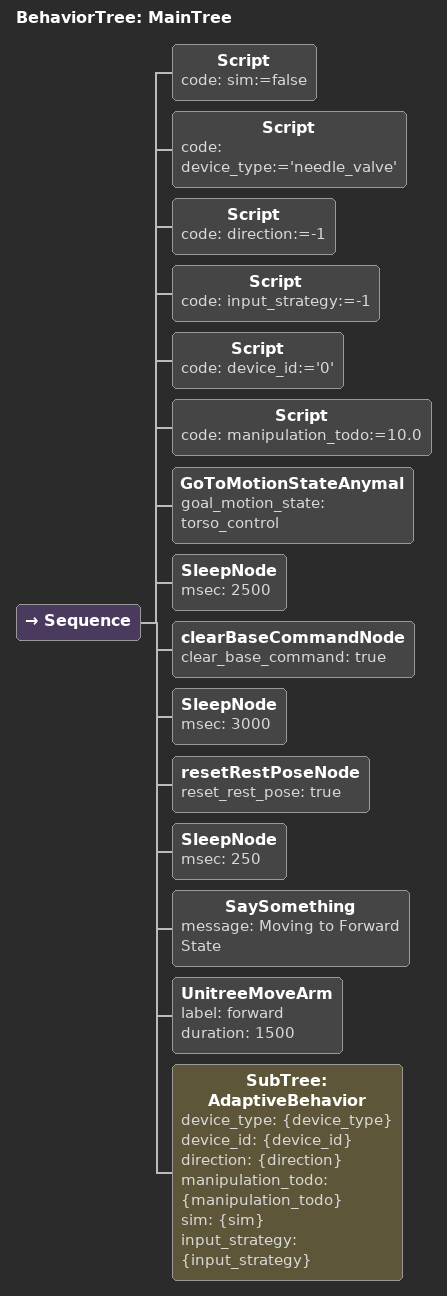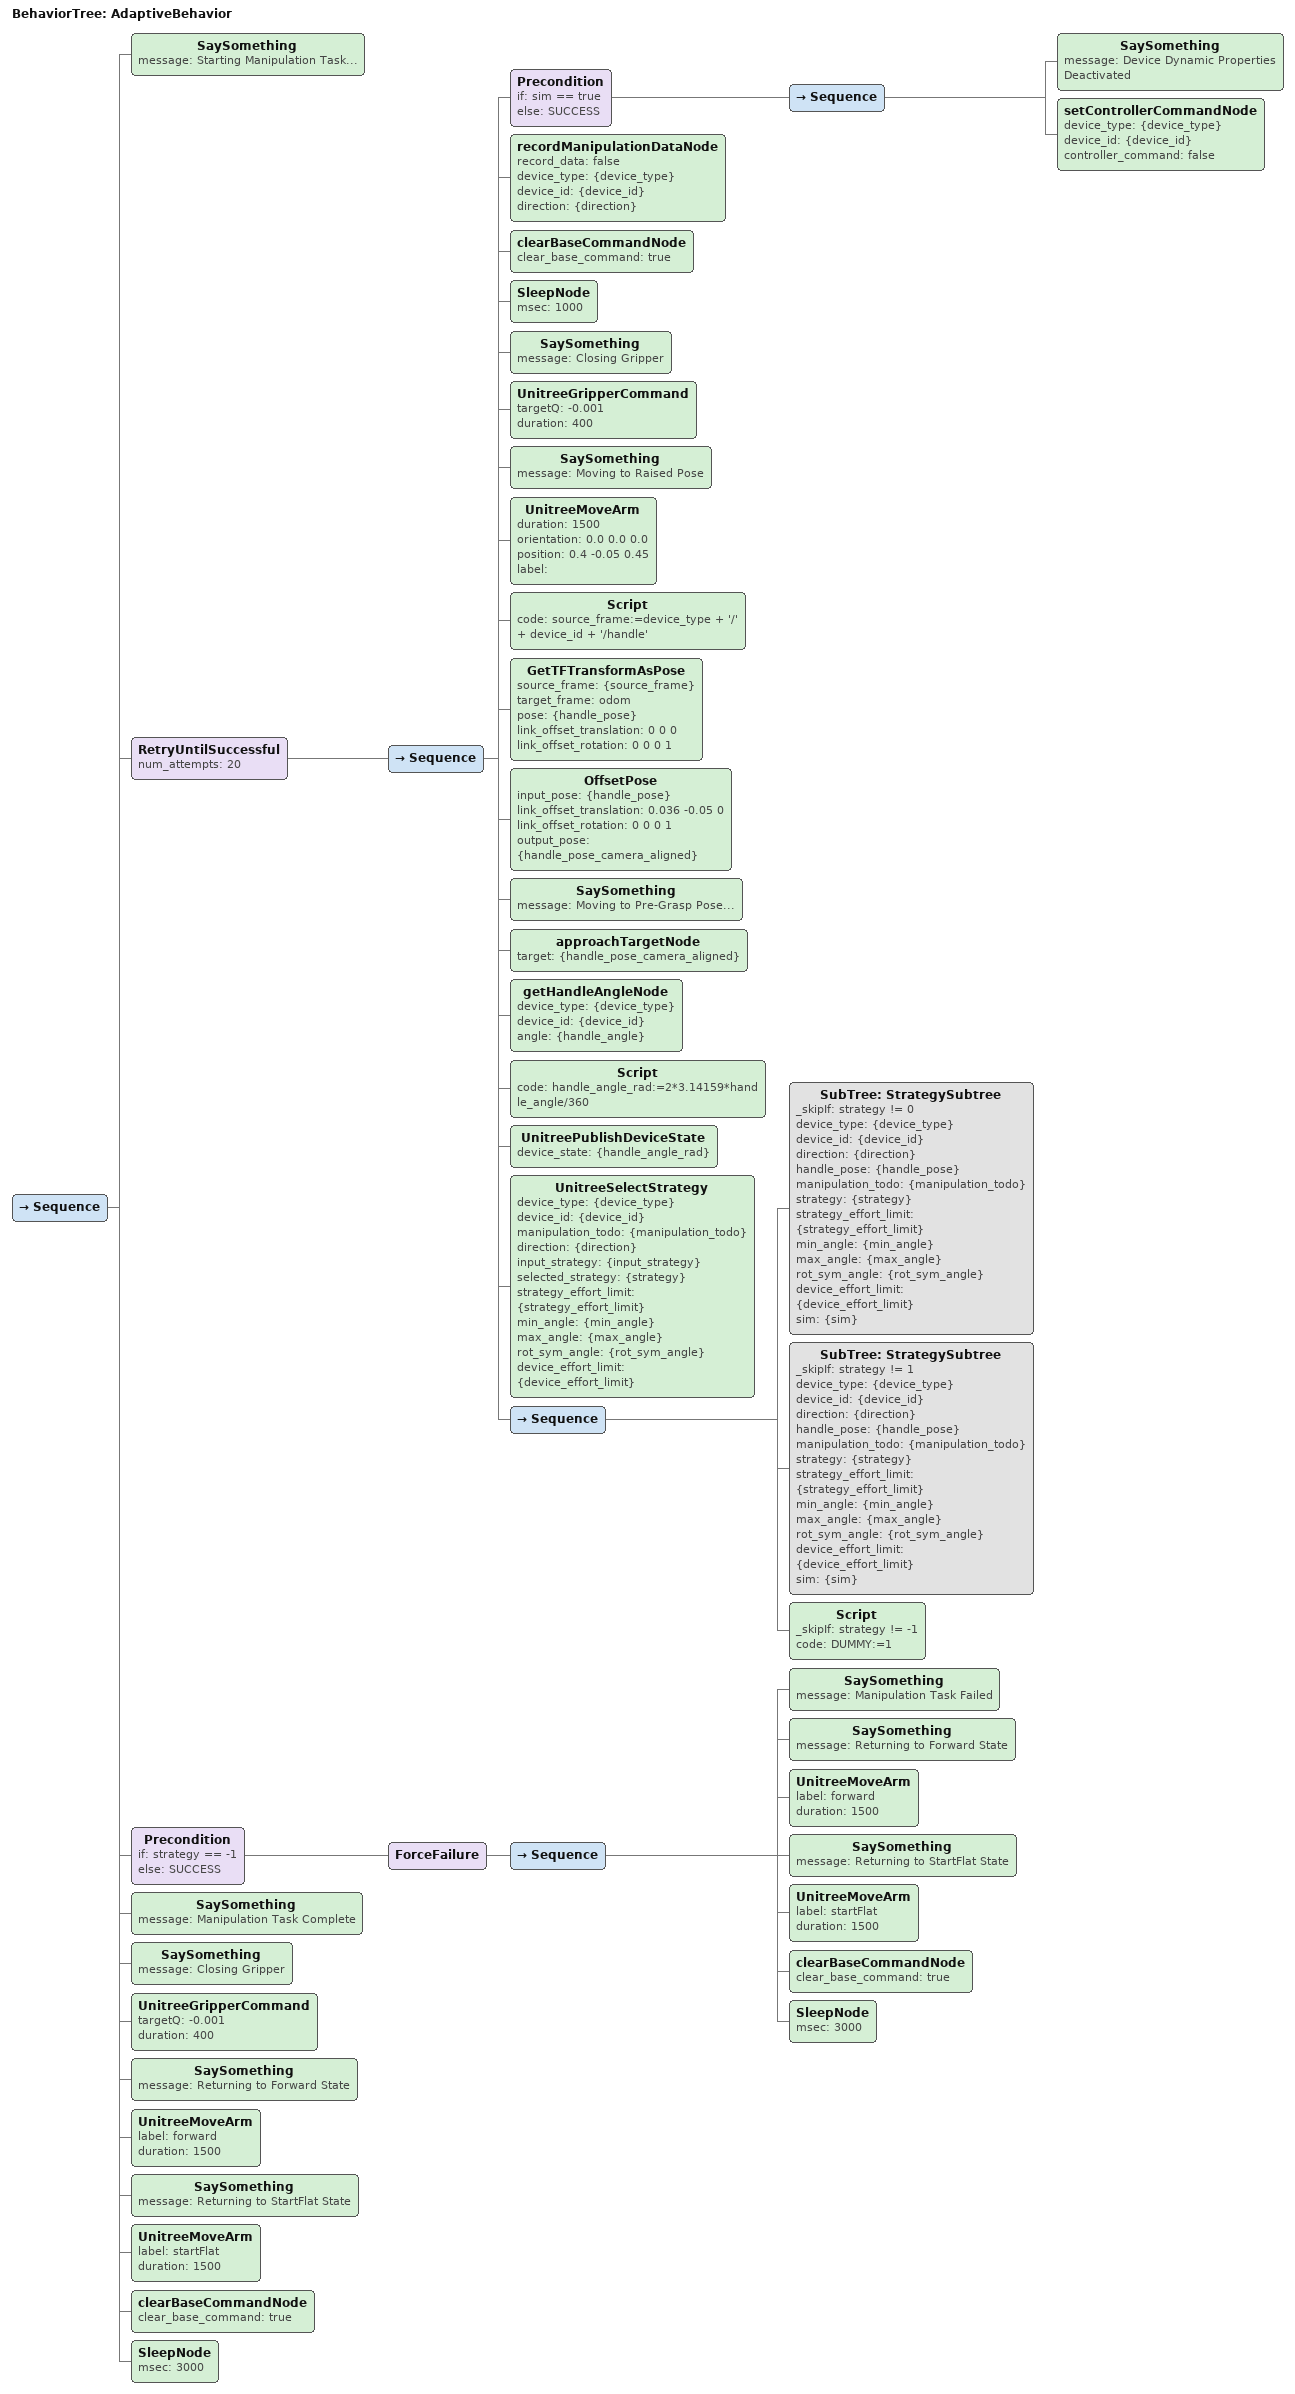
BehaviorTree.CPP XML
<BehaviorTree ID="MainTree">

    <Sequence>

        <!-- Set Sim Flag -->
        <Script code="sim:=false"/>

        <!-- Manipulation Task Arguments -->
        <Script code="device_type:='needle_valve'"/>
        <Script code="direction:=-1"/>

        <!-- Set to -1 for adaptive behavior -->
        <Script code="input_strategy:=-1"/>

        <!-- Test A: Smart Twisting, and Test B: Adaptive Behavior Between Two Strategies -->
        <!-- (Load device dynamics as none for test A, and normal for test B) -->
        <Script code="device_id:='0'"/>
        <Script code="manipulation_todo:=10.0"/>

        <!-- Test C: Adaptive Behavior Between Two Strategies -->
        <!-- (Load device dynamics as normal for device 0, and stiff for device 1) -->

        <!-- Enter Torso Control Mode -->
        <GoToMotionStateAnymal goal_motion_state="torso_control"/>
        <SleepNode msec="2500"/>

        <!-- Clear Base Command -->
        <clearBaseCommandNode clear_base_command="true"/>
        <SleepNode msec="3000"/>

        <!-- Reset Rest Pose -->
        <resetRestPoseNode reset_rest_pose="true"/>
        <SleepNode msec="250"/>

        <!-- Move to Forward State -->
        <SaySomething message="Moving to Forward State"/>
        <UnitreeMoveArm label="forward" duration="1500"/>

        <!-- Manipulation Task -->
        <SubTree ID="AdaptiveBehavior" device_type="{device_type}" device_id="{device_id}" direction="{direction}" manipulation_todo="{manipulation_todo}" sim="{sim}" input_strategy="{input_strategy}"/>

    </Sequence>

</BehaviorTree>

<BehaviorTree ID="AdaptiveBehavior">

    <Sequence>

        <SaySomething message="Starting Manipulation Task..."/>

        <RetryUntilSuccessful num_attempts="20">

            <Sequence>

                <!-- SIM - Ensure Device Controller Command is OFF -->
                <Precondition if="sim == true" else="SUCCESS">
                    <Sequence>
                        <SaySomething message="Device Dynamic Properties Deactivated"/>
                        <setControllerCommandNode device_type="{device_type}" device_id="{device_id}" controller_command="false"/>
                    </Sequence>
                </Precondition>

                <!-- Ensure Manipulation Data Recorder has Stopped -->
                <recordManipulationDataNode record_data="false" device_type="{device_type}" device_id="{device_id}" direction="{direction}"/>

                <!-- Clear Base Command -->
                <!-- Needs less sleep because close_gripper and move_to_pose give it time to settle -->
                <clearBaseCommandNode clear_base_command="true"/>
                <SleepNode msec="1000"/>

                <!-- Close Gripper (if not already closed)-->
                <SaySomething message="Closing Gripper"/>
                <UnitreeGripperCommand targetQ="-0.001" duration="400"/>

                <!-- Move to Raised Pose (to see the apriltag) -->
                <SaySomething message="Moving to Raised Pose"/>
                <UnitreeMoveArm duration="1500" orientation="0.0 0.0 0.0" position="0.4 -0.05 0.45" label=""/>

                <!-- LookupDevicePose -->

                <!-- Get Pose of (Unrotated) Handle -->
                <Script code="source_frame:=device_type + '/' + device_id + '/handle'"/>

                <!-- Note - Link Offset Translation is used to Align Realsense with Device Centre for Handle Angle Estimation -->
                <GetTFTransformAsPose source_frame="{source_frame}" target_frame="odom" pose="{handle_pose}" link_offset_translation="0 0 0" link_offset_rotation="0 0 0 1"/>

                <OffsetPose input_pose="{handle_pose}" link_offset_translation="0.036 -0.05 0" link_offset_rotation="0 0 0 1" output_pose="{handle_pose_camera_aligned}"/>

                <!-- Approach -->

                <!-- Tick approachTarget Action-->
                <SaySomething message="Moving to Pre-Grasp Pose..."/>
                <approachTargetNode target="{handle_pose_camera_aligned}"/>

                <!-- Update device state for SelectStrategy (don't worry about pre-grasp or angle limits here - already handled within SelectStrategy)-->
                <getHandleAngleNode device_type="{device_type}" device_id="{device_id}" angle="{handle_angle}"/>
                <Script code="handle_angle_rad:=2*3.14159*handle_angle/360"/>
                <UnitreePublishDeviceState device_state="{handle_angle_rad}"/>

                <!-- Select Strategy -->
                <UnitreeSelectStrategy device_type="{device_type}" device_id="{device_id}" manipulation_todo="{manipulation_todo}" direction="{direction}" input_strategy="{input_strategy}" selected_strategy="{strategy}" strategy_effort_limit="{strategy_effort_limit}" min_angle="{min_angle}" max_angle="{max_angle}" rot_sym_angle="{rot_sym_angle}" device_effort_limit="{device_effort_limit}"/>

                <!-- StrategySwitchStatement -->
                <Sequence>

                    <SubTree _skipIf="strategy != 0" ID="StrategySubtree" device_type="{device_type}" device_id="{device_id}" direction="{direction}" handle_pose="{handle_pose}" manipulation_todo="{manipulation_todo}" strategy="{strategy}" strategy_effort_limit="{strategy_effort_limit}" min_angle="{min_angle}" max_angle="{max_angle}" rot_sym_angle="{rot_sym_angle}" device_effort_limit="{device_effort_limit}" sim="{sim}"/>

                    <SubTree _skipIf="strategy != 1" ID="StrategySubtree" device_type="{device_type}" device_id="{device_id}" direction="{direction}" handle_pose="{handle_pose}" manipulation_todo="{manipulation_todo}" strategy="{strategy}" strategy_effort_limit="{strategy_effort_limit}" min_angle="{min_angle}" max_angle="{max_angle}" rot_sym_angle="{rot_sym_angle}" device_effort_limit="{device_effort_limit}" sim="{sim}"/>

                    <Script _skipIf="strategy != -1" code="DUMMY:=1"/>

                </Sequence>

            </Sequence>

        </RetryUntilSuccessful>

        <!-- Check Whether Final Strategy is Valid-->
        <Precondition if="strategy == -1" else="SUCCESS">

            <ForceFailure>

                <Sequence>

                    <SaySomething message="Manipulation Task Failed"/>

                    <!-- Return to Forward State -->
                    <SaySomething message="Returning to Forward State"/>
                    <UnitreeMoveArm label="forward" duration="1500"/>

                    <!-- Return to StartFlat State -->
                    <SaySomething message="Returning to StartFlat State"/>
                    <UnitreeMoveArm label="startFlat" duration="1500"/>

                    <!-- Clear Base Command -->
                    <clearBaseCommandNode clear_base_command="true"/>
                    <SleepNode msec="3000"/>

                </Sequence>

            </ForceFailure>

        </Precondition>

        <SaySomething message="Manipulation Task Complete"/>

        <!-- Close Gripper -->
        <SaySomething message="Closing Gripper"/>
        <UnitreeGripperCommand targetQ="-0.001" duration="400"/>

        <!-- Return to Forward State -->
        <SaySomething message="Returning to Forward State"/>
        <UnitreeMoveArm label="forward" duration="1500"/>

        <!-- Return to StartFlat State -->
        <SaySomething message="Returning to StartFlat State"/>
        <UnitreeMoveArm label="startFlat" duration="1500"/>

        <!-- Clear Base Command -->
        <clearBaseCommandNode clear_base_command="true"/>
        <SleepNode msec="3000"/>

    </Sequence>

</BehaviorTree>
